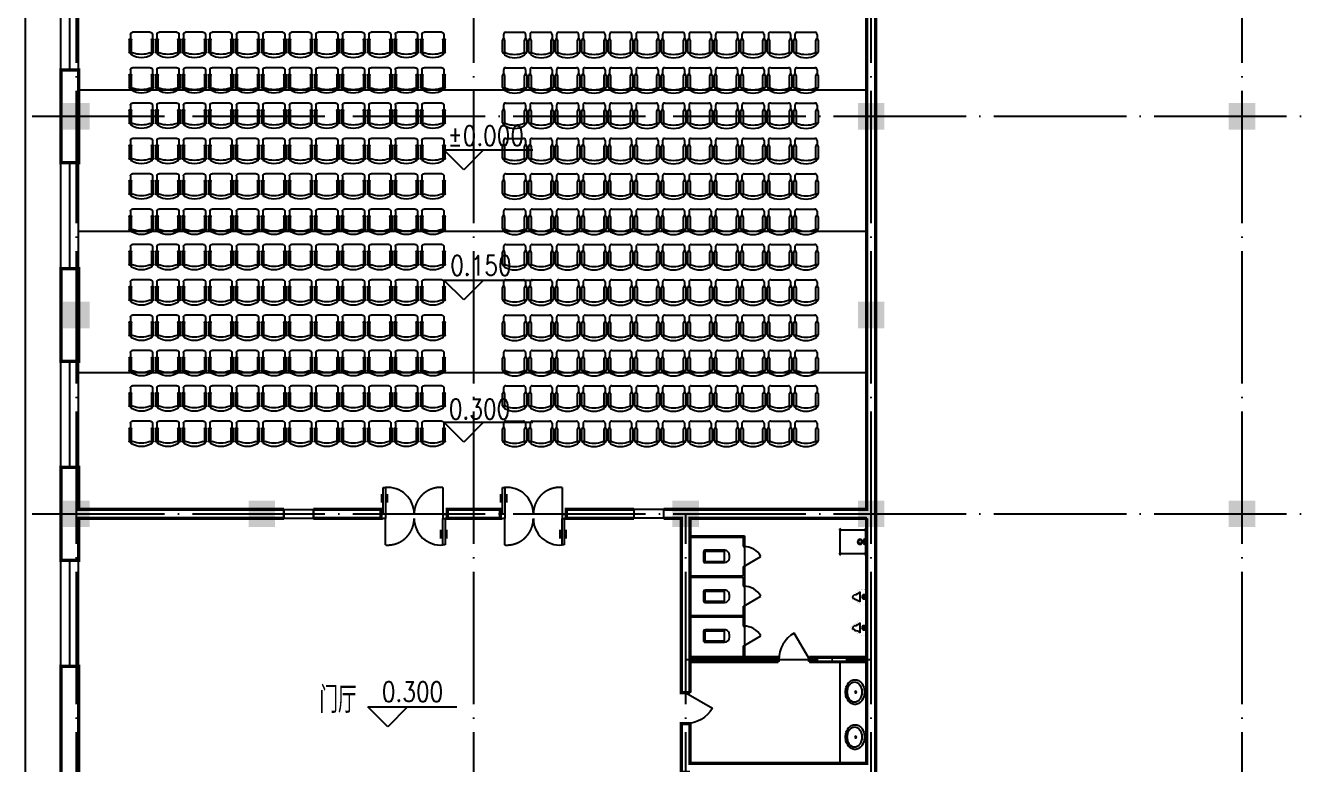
# Model space of a CAD drawing. Extents: x -55219 to 470149, y 494712 to 780039.
# Drawn here: x -39697 to -10757, y 717609 to 734334 of the extents above; entities that cross this region are included whole.
import ezdxf
from ezdxf.enums import TextEntityAlignment as Align

# ---------------------------------------------------------------- set-up
doc = ezdxf.new("R2010")
doc.units = 0
doc.header["$LTSCALE"] = 1500
doc.header["$MEASUREMENT"] = 0
doc.linetypes.add('DASHED2', pattern=[0.375, 0.25, -0.125])
doc.linetypes.add('DOTE', pattern=[2.42, 2, -0.2, 0.02, -0.2])
doc.layers.get('0').update_dxf_attribs({"linetype": 'CONTINUOUS'})
for name, color, linetype in [('COLUMN', 7, 'CONTINUOUS'), ('DOTE', 1, 'DOTE'), ('HA', 141, 'CONTINUOUS'), ('LVTRY', 6, 'CONTINUOUS'), ('LVTRY_WINDOW', 7, 'CONTINUOUS'), ('PUB_DIM', 3, 'CONTINUOUS'), ('PUB_TEXT', 7, 'CONTINUOUS'), ('PUB_WALL', 255, 'CONTINUOUS'), ('STAIR', 2, 'CONTINUOUS'), ('WALL', 255, 'CONTINUOUS'), ('WINDOW', 2, 'CONTINUOUS'), ('WINDOW_TEXT', 7, 'CONTINUOUS')]:
    doc.layers.add(name, color=color, linetype=linetype)
doc.styles.add('_HZTXT', font='txt.shx', dxfattribs={"width": 0.8, "bigfont": 'hztxt.shx'})
doc.styles.add('DIM_FONT', font='SIMPLEX.shx', dxfattribs={"width": 0.8})
doc.styles.add('SIMPLEX', font='SIMPLEX.SHX')

# ---------------------------------------------------------------- blocks, each defined once
blk = doc.blocks.new('_DBLK')
blk.add_line((-0.5, 0), (0, -0.866))
blk.add_arc((-0.5, 0), 1, 300, 0)
at = {"layer": 'WINDOW_TEXT', "style": 'SIMPLEX', "flags": 9}
blk.add_attdef('A', text='', height=1, dxfattribs=at).set_placement((0, 1.5), align=Align.MIDDLE)
blk = doc.blocks.new('A$C10C47CB4')
at = {"layer": 'PUB_DIM'}
for p, q in [((450, 0), (0, 450)), ((0, 450), (900, 450)), ((900, 450), (450, 0)), ((450, 450), (2015, 450))]:
    blk.add_line(p, q, dxfattribs=at)
blk = doc.blocks.new('_FZH')
blk.add_solid([(0.5, 0.5), (0.5, -0.5), (-0.5, 0.5), (-0.5, -0.5)])
blk = doc.blocks.new('M_E14')
blk.add_line((-116, -146), (109, -146))
at = {"const_width": 1.5}
for points in [[(-185, 0), (-185, -10), (-165, -10)], [(-185, 0), (185, 0), (185, -10), (165, -10)], [(-137, -207), (-146, -194), (-153, -182), (-159, -172), (-163, -162), (-166, -154), (-168, -146), (-169, -139), (-170, -133), (-171, -127), (-172, -121), (-172, -115), (-173, -110), (-173, -104), (-173, -98), (-173, -92), (-173, -86), (-173, -79), (-173, -72), (-172, -64), (-171, -54), (-170, -44), (-168, -31), (-166, -17), (-164, -9)], [(-137, -205), (-127, -214)], [(-130, -211), (-128, -213), (-120, -221), (-113, -229), (-107, -236), (-102, -244), (-98, -251), (-93, -259), (-90, -266), (-86, -274), (-83, -281), (-80, -288), (-77, -295), (-74, -302), (-71, -308), (-68, -314), (-65, -320), (-62, -325), (-58, -330), (-55, -334), (-51, -338), (-47, -342), (-43, -345), (-39, -348), (-34, -351), (-30, -353), (-25, -355), (-20, -357), (-15, -358), (-10, -359), (-5, -360), (0, -360), (0, -360)], [(120, -218), (119, -220), (110, -227), (103, -235), (97, -242), (91, -249), (86, -256), (81, -264), (77, -271), (73, -278), (70, -285), (66, -292), (63, -299), (60, -306), (57, -312), (53, -318), (50, -323), (46, -328), (42, -332), (38, -337), (34, -340), (30, -344), (26, -347), (22, -350), (17, -352), (12, -354), (8, -356), (3, -357), (-1, -358)], [(129, -212), (117, -220)], [(128, -215), (138, -202), (145, -191), (152, -180), (156, -171), (160, -163), (162, -156), (164, -149), (165, -142), (166, -136), (167, -130), (168, -125), (169, -119), (170, -114), (170, -108), (170, -102), (171, -96), (171, -89), (171, -82), (171, -73), (171, -64), (170, -53), (169, -41), (167, -27), (165, -10)], [(166, -14), (165, -9)]]:
    blk.add_lwpolyline(points, dxfattribs=at)
for radius in [47.3, 34.6, 22.1]:
    blk.add_circle((-4, -62), radius)
for centre, radius, start, end in [((-387, -363), 346, 14.0616, 38.7001), ((-10, -276), 40.9, 183.6565, 351.9398), ((331, -366), 312, 135.2868, 164.3913)]:
    blk.add_arc(centre, radius, start, end)
at = {"width": 0.8, "flags": 9}
for tag in ['XSIZE', 'YSIZE']:
    blk.add_attdef(tag, (0, 0), '', height=0.5, dxfattribs=at)
blk = doc.blocks.new('M_E9')
for p, q in [((-285, -420), (-285, -40)), ((-265, -20), (265, -20)), ((285, -180), (245, -197.5)), ((245, -197.5), (245, -262.5)), ((285, -40), (285, -420)), ((265, -440), (-265, -440)), ((245, -262.5), (285, -280))]:
    blk.add_line(p, q)
at = {"const_width": 1.5}
for points in [[(-275, 0, 0.4142136), (-305, -30, 0.4142136)], [(305, -30, 0.4142136), (275, 0, 0.4142136)], [(-305, -430, 0.4142136), (-275, -460, 0.4142136)], [(275, -460, 0.4142136), (305, -430, 0.4142136)]]:
    blk.add_lwpolyline(points, format="xyb", dxfattribs=at)
for points in [[(-275, 0), (275, 0)], [(-305, -430), (-305, -30)], [(305, -30), (305, -430)], [(275, -460), (-275, -460)]]:
    blk.add_lwpolyline(points, dxfattribs=at)
for radius in [50, 32.5]:
    blk.add_circle((165, -230), radius)
for centre, start, end in [((-265, -40), 90, 180), ((265, -40), 0, 90), ((-265, -420), 180, 270), ((265, -420), 270, 0)]:
    blk.add_arc(centre, 20, start, end)
at = {"width": 0.8, "flags": 9}
for tag in ['XSIZE', 'YSIZE']:
    blk.add_attdef(tag, (0, 0), '', height=0.5, dxfattribs=at)
blk = doc.blocks.new('_LV6')
for p, q in [((-140, -340), (-140, -780)), ((-110, -340), (-110, -770)), ((100, -300), (-100, -300)), ((100, -330), (-100, -330)), ((110, -770), (110, -340)), ((140, -780), (140, -340)), ((140, -770), (-140, -770)), ((-30, -890), (30, -890))]:
    blk.add_line(p, q)
for centre, radius, start, end in [((-100, -340), 40, 90, 180), ((-100, -340), 10, 90, 180), ((100, -340), 40, 0, 90), ((100, -340), 10, 0, 90), ((-30, -780), 110, 180, 270), ((30, -780), 110, 270, 0)]:
    blk.add_arc(centre, radius, start, end)
blk = doc.blocks.new('M_C32CXI')
for p, q in [((-188, 275), (87, 275)), ((87, 225), (-188, 225)), ((212, 250), (112, 250)), ((262, 200), (262, -200)), ((-188, -225), (87, -225)), ((87, -275), (-188, -275)), ((212, -250), (112, -250))]:
    blk.add_line(p, q)
for centre, radius, start, end in [((111, 0), 426, 148.1092, 211.8908), ((-227, 210), 28.1, 338.7607, 148.1092), ((314, 0), 552, 158.7607, 201.2393), ((-188, 250), 25, 90, 270), ((87, 250), 25, 270, 90), ((212, 200), 50, 0, 90), ((-227, -210), 28.1, 211.8908, 21.2393), ((-188, -250), 25, 90, 270), ((87, -250), 25, 270, 90), ((212, -200), 50, 270, 0)]:
    blk.add_arc(centre, radius, start, end)
at = {"width": 0.8, "flags": 9}
for tag in ['XSIZE', 'YSIZE']:
    blk.add_attdef(tag, (0, 0), '', height=0.5, dxfattribs=at)
blk = doc.blocks.new('_WBLK')
for p, q in [((-0.5, 0.5), (0.5, 0.5)), ((-0.5, 0), (0.5, 0)), ((-0.5, -0.5), (0.5, -0.5))]:
    blk.add_line(p, q)
at = {"layer": 'WINDOW_TEXT', "style": 'SIMPLEX', "flags": 9}
blk.add_attdef('A', text='', height=1, dxfattribs=at).set_placement((0, 1.5), align=Align.MIDDLE)
blk = doc.blocks.new('_LV3')
for points in [[(280, -265, 0.12431), (260, -186, 0.105707), (198, -113, 0.086941), (110, -67, 0.077137), (0, -50, 0.077137), (-110, -67, 0.086941), (-198, -113, 0.105707), (-260, -186, 0.12431), (-280, -265, 0.12431), (-260, -344, 0.105707), (-198, -417, 0.086941), (-110, -463, 0.077137), (0, -480, 0.077137), (110, -463, 0.086941), (198, -417, 0.105707), (260, -344, 0.12431)], [(230, -275, 0.12431), (216, -220, 0.105707), (168, -163, 0.086941), (95, -125, 0.077137), (0, -110, 0.077137), (-95, -125, 0.086941), (-168, -163, 0.105707), (-216, -220, 0.12431), (-230, -275, 0.12431), (-216, -330, 0.105707), (-168, -387, 0.086941), (-95, -425, 0.077137), (0, -440, 0.077137), (95, -425, 0.086941), (168, -387, 0.105707), (216, -330, 0.12431)]]:
    blk.add_lwpolyline(points, format="xyb", close=True)
blk.add_circle((0, -250), 20)
blk = doc.blocks.new('M_A19UKF')
for p, q in [((-0.467, -0.003), (-0.467, 0.397)), ((-0.467, 0.397), (-0.433, 0.397)), ((-0.433, 0.397), (-0.433, -0.003)), ((-0.495, 0.298), (-0.495, 0.169)), ((-0.405, 0.298), (-0.405, 0.169)), ((-0.5, -0.003), (-0.5, -0.069)), ((-0.433, -0.003), (-0.5, -0.003)), ((-0.5, -0.003), (-0.5, -0.003)), ((-0.5, -0.069), (-0.5, -0.069)), ((-0.5, -0.069), (-0.467, -0.069)), ((-0.433, -0.003), (-0.467, -0.003)), ((-0.433, -0.069), (-0.467, -0.069)), ((-0.433, -0.003), (-0.433, -0.069)), ((0.433, -0.003), (0.433, -0.069)), ((0.433, -0.003), (0.467, -0.003)), ((0.433, -0.003), (0.5, -0.003)), ((0.433, -0.469), (0.433, -0.069)), ((0.433, -0.069), (0.5, -0.069)), ((0.433, -0.069), (0.467, -0.069)), ((0.5, -0.003), (0.467, -0.003)), ((0.467, -0.069), (0.467, -0.469)), ((0.5, -0.069), (0.467, -0.069)), ((0.5, -0.003), (0.5, -0.069)), ((0.5, -0.003), (0.5, -0.003)), ((0.5, -0.069), (0.5, -0.069)), ((0.405, -0.37), (0.405, -0.242)), ((0.495, -0.37), (0.495, -0.242)), ((0.467, -0.469), (0.433, -0.469))]:
    blk.add_line(p, q)
at = {"linetype": 'DASHED2'}
for p, q in [((0.433, 0.397), (0.433, -0.003)), ((-0.433, -0.469), (-0.433, -0.069))]:
    blk.add_line(p, q, dxfattribs=at)
for centre, start, end in [((-0.4, -0.001), 359.8007, 94.7805), ((0.4, -0.071), 179.8007, 274.7805)]:
    blk.add_arc(centre, 0.4, start, end)
for centre, start, end in [((0.4, -0.001), 85.2195, 180.1993), ((-0.4, -0.071), 265.2195, 0.1993)]:
    blk.add_arc(centre, 0.4, start, end, dxfattribs=at)

msp = doc.modelspace()

# ---------------------------------------------------------------- linework, layer by layer
at = {"layer": 'DOTE'}
for p, q in [((-38547.2, 700819.4), (-38547.2, 771056.2)), ((-29547.2, 700819.4), (-29547.2, 771056.2)), ((-20547.2, 700819.4), (-20547.2, 771056.2)), ((-12147.2, 700819.4), (-12147.2, 771056.2)), ((-39547.2, 732281.4), (35005.6, 732281.4)), ((-39547.2, 723281.4), (-20547.2, 723281.4)), ((-39547.2, 723281.4), (35005.6, 723281.4)), ((-24747.2, 700819.4), (-24747.2, 723281.4)), ((-24747.2, 719981.4), (-20547.2, 719981.4))]:
    msp.add_line(p, q, dxfattribs=at)
at = {"layer": 'LVTRY'}
for p, q in [((-39697.2, 710731.4), (-39697.2, 752681.4)), ((-24647.2, 722781.2), (-23417.2, 722781.2)), ((-24647.2, 722751.2), (-23447.2, 722751.2)), ((-23447.2, 722751.2), (-23447.2, 722541.2)), ((-23417.2, 722781.2), (-23417.2, 722541.2)), ((-23447.2, 722541.2), (-23417.2, 722541.2)), ((-23417.2, 722541.2), (-23417.2, 720031.2)), ((-23447.2, 722091.2), (-23417.2, 722091.2)), ((-23447.2, 722091.2), (-23447.2, 721881.2)), ((-23417.2, 722091.2), (-23417.2, 721641.2)), ((-24647.2, 721881.2), (-23447.2, 721881.2)), ((-24647.2, 721851.2), (-23447.2, 721851.2)), ((-23447.2, 721851.2), (-23447.2, 721641.2)), ((-23447.2, 721641.2), (-23417.2, 721641.2)), ((-24647.2, 720981.2), (-23447.2, 720981.2)), ((-24647.2, 720981.2), (-23417.7, 720981.2)), ((-24647.2, 720951.2), (-23447.2, 720951.2)), ((-23447.2, 721191.2), (-23417.2, 721191.2)), ((-23447.2, 721191.2), (-23447.2, 720981.2)), ((-23447.2, 720951.2), (-23447.2, 720741.2)), ((-23417.2, 720981.7), (-23417.7, 720981.2)), ((-23447.2, 720741.2), (-23417.2, 720741.2)), ((-23447.2, 720291.2), (-23447.2, 720031.2)), ((-23447.2, 720291.2), (-23417.2, 720291.2)), ((-21247.2, 717631.4), (-21247.2, 719931.2))]:
    msp.add_line(p, q, dxfattribs=at)
at = {"layer": 'LVTRY', "const_width": 50}
for points in [[(-33846.9, 723381.4), (-33846.9, 723181.4)], [(-33176.9, 723181.4), (-33176.9, 723381.4)], [(-25917.2, 723181.4), (-25917.2, 723381.4)], [(-25247.2, 723381.4), (-25247.2, 723181.4)]]:
    msp.add_lwpolyline(points, dxfattribs=at)
at = {"layer": 'PUB_DIM'}
for p, q in [((-31944.9, 718911.6), (-31044.9, 718911.6)), ((-31494.9, 718461.6), (-31944.9, 718911.6)), ((-31494.9, 718911.6), (-29929.7, 718911.6)), ((-31044.9, 718911.6), (-31494.9, 718461.6))]:
    msp.add_line(p, q, dxfattribs=at)
at = {"layer": 'PUB_WALL', "const_width": 75}
for points in [[(-25247.2, 723381.4), (-20647.2, 723381.4), (-20647.2, 750181.4), (-36297.2, 750181.4), (-36297.2, 750381.4), (-35647.2, 750381.4), (-35647.2, 750781.4)], [(-20447.2, 714331.4), (-20447.2, 714342.1), (-20447.2, 716742.1), (-20447.2, 737281.4), (-19147.2, 737281.4), (-19147.2, 737481.4), (-20447.2, 737481.4), (-20447.2, 741181.4), (-16747.2, 741181.4), (-12247.2, 741181.4), (-12247.2, 737481.4), (-13947.2, 737481.4), (-13947.2, 737281.4), (-12047.2, 737281.4)], [(-33846.9, 723181.4), (-38497.2, 723181.4), (-38497.2, 722231.4), (-38897.2, 722231.4), (-38897.2, 724331.4), (-38497.2, 724331.4), (-38497.2, 723381.4), (-33846.9, 723381.4)], [(-33176.9, 723381.4), (-31646.9, 723381.4), (-31646.9, 723181.4), (-33176.9, 723181.4)], [(-25917.2, 723181.4), (-27447.2, 723181.4), (-27447.2, 723381.4), (-25917.2, 723381.4)], [(-24847.2, 719981.4), (-24847.2, 723181.4), (-25247.2, 723181.4)], [(-22647.2, 719931.2), (-22647.2, 720031.2), (-24647.2, 720031.2), (-24647.2, 723181.4), (-20647.2, 723181.4)], [(-21947.2, 720031.2), (-20647.2, 720031.2), (-20647.2, 723181.4)], [(-21947.2, 720031.2), (-21947.2, 719931.2)], [(-24647.2, 719231.4), (-24847.2, 719231.4), (-24847.2, 719981.4)], [(-24647.2, 717431.4), (-24847.2, 717431.4), (-24847.2, 718531.4), (-24647.2, 718531.4), (-24647.2, 717631.4), (-20647.2, 717631.4), (-20647.2, 719931.2), (-21947.2, 719931.2)], [(-22647.2, 719931.2), (-24647.2, 719931.2), (-24647.2, 719231.4), (-24647.2, 719931.2)], [(-20647.2, 719931.2), (-20647.2, 719931.2), (-20647.2, 718348.4)]]:
    msp.add_lwpolyline(points, dxfattribs=at)
for points in [[(-38497.2, 731231.4), (-38897.2, 731231.4), (-38897.2, 733331.4), (-38497.2, 733331.4)], [(-38897.2, 726731.4), (-38497.2, 726731.4), (-38497.2, 728831.4), (-38897.2, 728831.4)], [(-28947.2, 723181.4), (-30146.9, 723181.4), (-30146.9, 723381.4), (-28947.2, 723381.4)], [(-38897.2, 719831.4), (-38897.2, 711531.4), (-33997.2, 711531.4), (-33997.2, 715131.4), (-33147.2, 715131.4), (-33147.2, 715531.4), (-34397.2, 715531.4), (-34397.2, 711931.4), (-38497.2, 711931.4), (-38497.2, 719831.4)]]:
    msp.add_lwpolyline(points, close=True, dxfattribs=at)
at = {"layer": 'STAIR'}
for p, q in [((-38497.2, 732881.4), (-20647.2, 732881.4)), ((-38497.2, 729681.4), (-20647.2, 729681.4)), ((-38497.2, 726481.4), (-20647.2, 726481.4))]:
    msp.add_line(p, q, dxfattribs=at)
at = {"layer": 'WALL'}
for p, q in [((-20647.2, 723381.4), (-20647.2, 750181.4)), ((-20447.2, 716742.1), (-20447.2, 737281.4)), ((-38497.2, 733331.4), (-38897.2, 733331.4)), ((-38897.2, 731231.4), (-38897.2, 733331.4)), ((-38497.2, 731231.4), (-38497.2, 733331.4)), ((-38497.2, 731231.4), (-38897.2, 731231.4)), ((-38497.2, 728831.4), (-38897.2, 728831.4)), ((-38897.2, 726731.4), (-38897.2, 728831.4)), ((-38497.2, 726731.4), (-38497.2, 728831.4)), ((-38497.2, 726731.4), (-38897.2, 726731.4)), ((-38497.2, 724331.4), (-38897.2, 724331.4)), ((-38897.2, 722231.4), (-38897.2, 724331.4)), ((-38497.2, 723381.4), (-38497.2, 724331.4)), ((-38497.2, 723381.4), (-31646.9, 723381.4)), ((-31646.9, 723181.4), (-31646.9, 723381.4)), ((-28947.2, 723381.4), (-30146.9, 723381.4)), ((-30146.9, 723181.4), (-30146.9, 723381.4)), ((-28947.2, 723181.4), (-28947.2, 723381.4)), ((-27447.2, 723181.4), (-27447.2, 723381.4)), ((-20647.2, 723381.4), (-27447.2, 723381.4)), ((-38497.2, 723181.4), (-31646.9, 723181.4)), ((-38497.2, 722231.4), (-38497.2, 723181.4)), ((-28947.2, 723181.4), (-30146.9, 723181.4)), ((-24847.2, 723181.4), (-27447.2, 723181.4)), ((-24847.2, 719981.4), (-24847.2, 723181.4)), ((-24647.2, 720031.2), (-24647.2, 723181.4)), ((-20647.2, 723181.4), (-24647.2, 723181.4)), ((-20647.2, 720031.2), (-20647.2, 723181.4)), ((-38497.2, 722231.4), (-38897.2, 722231.4)), ((-38497.2, 719831.4), (-38897.2, 719831.4)), ((-38897.2, 711531.4), (-38897.2, 719831.4)), ((-38497.2, 711931.4), (-38497.2, 719831.4)), ((-24847.2, 719231.4), (-24847.2, 719981.4)), ((-22647.2, 720031.2), (-24647.2, 720031.2)), ((-24647.2, 719231.4), (-24647.2, 719931.2)), ((-24647.2, 719231.4), (-24647.2, 719931.2)), ((-22647.2, 719931.2), (-24647.2, 719931.2)), ((-22647.2, 720031.2), (-22647.2, 719931.2)), ((-20647.2, 720031.2), (-21947.2, 720031.2)), ((-21947.2, 720031.2), (-21947.2, 719931.2)), ((-20647.2, 719931.2), (-21947.2, 719931.2)), ((-20647.2, 719931.2), (-20647.2, 719931.2)), ((-20647.2, 719931.2), (-20647.2, 718348.4)), ((-20647.2, 717631.4), (-20647.2, 719931.2)), ((-24647.2, 719231.4), (-24847.2, 719231.4)), ((-24647.2, 718531.4), (-24847.2, 718531.4)), ((-24847.2, 717431.4), (-24847.2, 718531.4)), ((-24647.2, 717631.4), (-24647.2, 718531.4)), ((-24647.2, 717631.4), (-20647.2, 717631.4))]:
    msp.add_line(p, q, dxfattribs=at)

# ---------------------------------------------------------------- block references
at = {"layer": 'COLUMN', "xscale": 600, "yscale": 600, "zscale": 600}
for p in [(-38547.2, 732281.4), (-20547.2, 732281.4), (-12147.2, 732281.4), (-38547.2, 727781.4), (-20547.2, 727781.4), (-38547.2, 723281.4), (-34347.2, 723281.4), (-24747.2, 723281.4), (-20547.2, 723281.4), (-12147.2, 723281.4)]:
    msp.add_blockref('_FZH', p, dxfattribs=at)
at = {"layer": 'HA', "extrusion": (0, 0, -1), "zscale": -1, "rotation": 90.00000000000006}
for p in [(37072.5, 733919.5), (36472.5, 733919.5), (35872.5, 733919.5), (35272.5, 733919.5), (34672.5, 733919.5), (34072.5, 733919.5), (33472.5, 733919.5), (32872.5, 733919.5), (32272.5, 733919.5), (31672.5, 733919.5), (31072.5, 733919.5), (30472.5, 733919.5), (37072.5, 733119.5), (36472.5, 733119.5), (35872.5, 733119.5), (35272.5, 733119.5), (34672.5, 733119.5), (34072.5, 733119.5), (33472.5, 733119.5), (32872.5, 733119.5), (32272.5, 733119.5), (31672.5, 733119.5), (31072.5, 733119.5), (30472.5, 733119.5), (37072.5, 732319.5), (36472.5, 732319.5), (35872.5, 732319.5), (35272.5, 732319.5), (34672.5, 732319.5), (34072.5, 732319.5), (33472.5, 732319.5), (32872.5, 732319.5), (32272.5, 732319.5), (31672.5, 732319.5), (31072.5, 732319.5), (30472.5, 732319.5), (37072.5, 731519.5), (36472.5, 731519.5), (35872.5, 731519.5), (35272.5, 731519.5), (34672.5, 731519.5), (34072.5, 731519.5), (33472.5, 731519.5), (32872.5, 731519.5), (32272.5, 731519.5), (31672.5, 731519.5), (31072.5, 731519.5), (30472.5, 731519.5), (37072.5, 730719.5), (36472.5, 730719.5), (35872.5, 730719.5), (35272.5, 730719.5), (34672.5, 730719.5), (34072.5, 730719.5), (33472.5, 730719.5), (32872.5, 730719.5), (32272.5, 730719.5), (31672.5, 730719.5), (31072.5, 730719.5), (30472.5, 730719.5), (37072.5, 729919.5), (36472.5, 729919.5), (35872.5, 729919.5), (35272.5, 729919.5), (34672.5, 729919.5), (34072.5, 729919.5), (33472.5, 729919.5), (32872.5, 729919.5), (32272.5, 729919.5), (31672.5, 729919.5), (31072.5, 729919.5), (30472.5, 729919.5), (37072.5, 729119.5), (36472.5, 729119.5), (35872.5, 729119.5), (35272.5, 729119.5), (34672.5, 729119.5), (34072.5, 729119.5), (33472.5, 729119.5), (32872.5, 729119.5), (32272.5, 729119.5), (31672.5, 729119.5), (31072.5, 729119.5), (30472.5, 729119.5), (37072.5, 728319.5), (36472.5, 728319.5), (35872.5, 728319.5), (35272.5, 728319.5), (34672.5, 728319.5), (34072.5, 728319.5), (33472.5, 728319.5), (32872.5, 728319.5), (32272.5, 728319.5), (31672.5, 728319.5), (31072.5, 728319.5), (30472.5, 728319.5), (37072.5, 727519.5), (36472.5, 727519.5), (35872.5, 727519.5), (35272.5, 727519.5), (34672.5, 727519.5), (34072.5, 727519.5), (33472.5, 727519.5), (32872.5, 727519.5), (32272.5, 727519.5), (31672.5, 727519.5), (31072.5, 727519.5), (30472.5, 727519.5), (37072.5, 726719.5), (36472.5, 726719.5), (35872.5, 726719.5), (35272.5, 726719.5), (34672.5, 726719.5), (34072.5, 726719.5), (33472.5, 726719.5), (32872.5, 726719.5), (32272.5, 726719.5), (31672.5, 726719.5), (31072.5, 726719.5), (30472.5, 726719.5), (37072.5, 725919.5), (36472.5, 725919.5), (35872.5, 725919.5), (35272.5, 725919.5), (34672.5, 725919.5), (34072.5, 725919.5), (33472.5, 725919.5), (32872.5, 725919.5), (32272.5, 725919.5), (31672.5, 725919.5), (31072.5, 725919.5), (30472.5, 725919.5), (37072.5, 725119.5), (36472.5, 725119.5), (35872.5, 725119.5), (35272.5, 725119.5), (34672.5, 725119.5), (34072.5, 725119.5), (33472.5, 725119.5), (32872.5, 725119.5), (32272.5, 725119.5), (31672.5, 725119.5), (31072.5, 725119.5), (30472.5, 725119.5)]:
    msp.add_blockref('M_C32CXI', p, dxfattribs=at)
at = {"layer": 'HA', "extrusion": (0, 0, -1), "xscale": -1, "zscale": -1, "rotation": 270}
for p in [(28621.9, 733919.5), (28021.9, 733919.5), (27421.9, 733919.5), (26821.9, 733919.5), (26221.9, 733919.5), (25621.9, 733919.5), (25021.9, 733919.5), (24421.9, 733919.5), (23821.9, 733919.5), (23221.9, 733919.5), (22621.9, 733919.5), (22021.9, 733919.5), (28621.9, 733119.5), (28021.9, 733119.5), (27421.9, 733119.5), (26821.9, 733119.5), (26221.9, 733119.5), (25621.9, 733119.5), (25021.9, 733119.5), (24421.9, 733119.5), (23821.9, 733119.5), (23221.9, 733119.5), (22621.9, 733119.5), (22021.9, 733119.5), (28621.9, 732319.5), (28021.9, 732319.5), (27421.9, 732319.5), (26821.9, 732319.5), (26221.9, 732319.5), (25621.9, 732319.5), (25021.9, 732319.5), (24421.9, 732319.5), (23821.9, 732319.5), (23221.9, 732319.5), (22621.9, 732319.5), (22021.9, 732319.5), (28621.9, 731519.5), (28021.9, 731519.5), (27421.9, 731519.5), (26821.9, 731519.5), (26221.9, 731519.5), (25621.9, 731519.5), (25021.9, 731519.5), (24421.9, 731519.5), (23821.9, 731519.5), (23221.9, 731519.5), (22621.9, 731519.5), (22021.9, 731519.5), (28621.9, 730719.5), (28021.9, 730719.5), (27421.9, 730719.5), (26821.9, 730719.5), (26221.9, 730719.5), (25621.9, 730719.5), (25021.9, 730719.5), (24421.9, 730719.5), (23821.9, 730719.5), (23221.9, 730719.5), (22621.9, 730719.5), (22021.9, 730719.5), (28621.9, 729919.5), (28021.9, 729919.5), (27421.9, 729919.5), (26821.9, 729919.5), (26221.9, 729919.5), (25621.9, 729919.5), (25021.9, 729919.5), (24421.9, 729919.5), (23821.9, 729919.5), (23221.9, 729919.5), (22621.9, 729919.5), (22021.9, 729919.5), (28621.9, 729119.5), (28021.9, 729119.5), (27421.9, 729119.5), (26821.9, 729119.5), (26221.9, 729119.5), (25621.9, 729119.5), (25021.9, 729119.5), (24421.9, 729119.5), (23821.9, 729119.5), (23221.9, 729119.5), (22621.9, 729119.5), (22021.9, 729119.5), (28621.9, 728319.5), (28021.9, 728319.5), (27421.9, 728319.5), (26821.9, 728319.5), (26221.9, 728319.5), (25621.9, 728319.5), (25021.9, 728319.5), (24421.9, 728319.5), (23821.9, 728319.5), (23221.9, 728319.5), (22621.9, 728319.5), (22021.9, 728319.5), (28621.9, 727519.5), (28021.9, 727519.5), (27421.9, 727519.5), (26821.9, 727519.5), (26221.9, 727519.5), (25621.9, 727519.5), (25021.9, 727519.5), (24421.9, 727519.5), (23821.9, 727519.5), (23221.9, 727519.5), (22621.9, 727519.5), (22021.9, 727519.5), (28621.9, 726719.5), (28021.9, 726719.5), (27421.9, 726719.5), (26821.9, 726719.5), (26221.9, 726719.5), (25621.9, 726719.5), (25021.9, 726719.5), (24421.9, 726719.5), (23821.9, 726719.5), (23221.9, 726719.5), (22621.9, 726719.5), (22021.9, 726719.5), (28621.9, 725919.5), (28021.9, 725919.5), (27421.9, 725919.5), (26821.9, 725919.5), (26221.9, 725919.5), (25621.9, 725919.5), (25021.9, 725919.5), (24421.9, 725919.5), (23821.9, 725919.5), (23221.9, 725919.5), (22621.9, 725919.5), (22021.9, 725919.5), (28621.9, 725119.5), (28021.9, 725119.5), (27421.9, 725119.5), (26821.9, 725119.5), (26221.9, 725119.5), (25621.9, 725119.5), (25021.9, 725119.5), (24421.9, 725119.5), (23821.9, 725119.5), (23221.9, 725119.5), (22621.9, 725119.5), (22021.9, 725119.5)]:
    msp.add_blockref('M_C32CXI', p, dxfattribs=at)
at = {"layer": 'LVTRY'}
for p in [(-30222.5, 731071.4), (-30222.5, 728123.9), (-30222.5, 724906.4)]:
    msp.add_blockref('A$C10C47CB4', p, dxfattribs=at)
at = {"layer": 'LVTRY', "yscale": 1.3}
msp.add_blockref('M_E9', (-20962.4, 722948), dxfattribs=at)
at = {"layer": 'LVTRY', "rotation": 89.99999999999999}
for p in [(-24647.2, 722316.2), (-24647.2, 721416.2), (-24647.2, 720516.2)]:
    msp.add_blockref('_LV6', p, dxfattribs=at)
at = {"layer": 'LVTRY', "xscale": -1}
for name, p, rotation in [('M_E14', (-20647.2, 721406.3), 270), ('M_E14', (-20647.2, 720706.3), 270), ('_LV3', (-20647.2, 719246.8), 269.9999999999998), ('_LV3', (-20647.2, 718228.4), 269.9999999999998)]:
    msp.add_blockref(name, p, dxfattribs=dict(at, rotation=rotation))
at = {"layer": 'LVTRY_WINDOW', "xscale": 450, "yscale": 450, "zscale": 450, "rotation": 89.99999999999999}
for p in [(-23432.2, 722316.2), (-23432.2, 721416.2), (-23432.2, 720516.2)]:
    msp.add_blockref('_DBLK', p, dxfattribs=at)
at = {"layer": 'WINDOW'}
for name, p, xscale, yscale, zscale, rotation in [('_WBLK', (-38697.2, 734531.4), 2400, 400, 2400, 89.99999999999999), ('_WBLK', (-38697.2, 730031.4), 2400, 399.9999999999964, 2400, 89.99999999999999), ('_WBLK', (-38697.2, 725531.4), 2400, 400, 2400, 89.99999999999999), ('_WBLK', (-38697.2, 721031.4), 2400, 399.9999999999964, 2400, 89.99999999999999), ('_DBLK', (-24747.2, 718881.4), -700, 700, 700, 90)]:
    msp.add_blockref(name, p, dxfattribs=dict(at, xscale=xscale, yscale=yscale, zscale=zscale, rotation=rotation))
for name, p, xscale, yscale, zscale in [('M_A19UKF', (-30896.9, 723281.4), 1500, 1500, 1500), ('M_A19UKF', (-28197.2, 723281.4), 1500, 1500, 1500), ('_DBLK', (-22289.2, 719977.2), -700, -700, 700)]:
    msp.add_blockref(name, p, dxfattribs=dict(at, xscale=xscale, yscale=yscale, zscale=zscale))

# ---------------------------------------------------------------- texts
at = {"layer": 'PUB_DIM', "style": 'DIM_FONT', "width": 0.8}
for s, p in [('%%p0.000', (-29273.6, 731841.3)), ('0.150', (-29384, 728903.8)), ('0.300', (-29414.9, 725652.6)), ('0.300', (-30932.6, 719254.8))]:
    msp.add_text(s, height=450, dxfattribs=at).set_placement(p, align=Align.MIDDLE)
at = {"layer": 'PUB_TEXT', "style": '_HZTXT', "width": 0.7}
msp.add_text('门厅', height=600, dxfattribs=at).set_placement((-33042.6, 718773.9))

doc.saveas('drawing.dxf')
